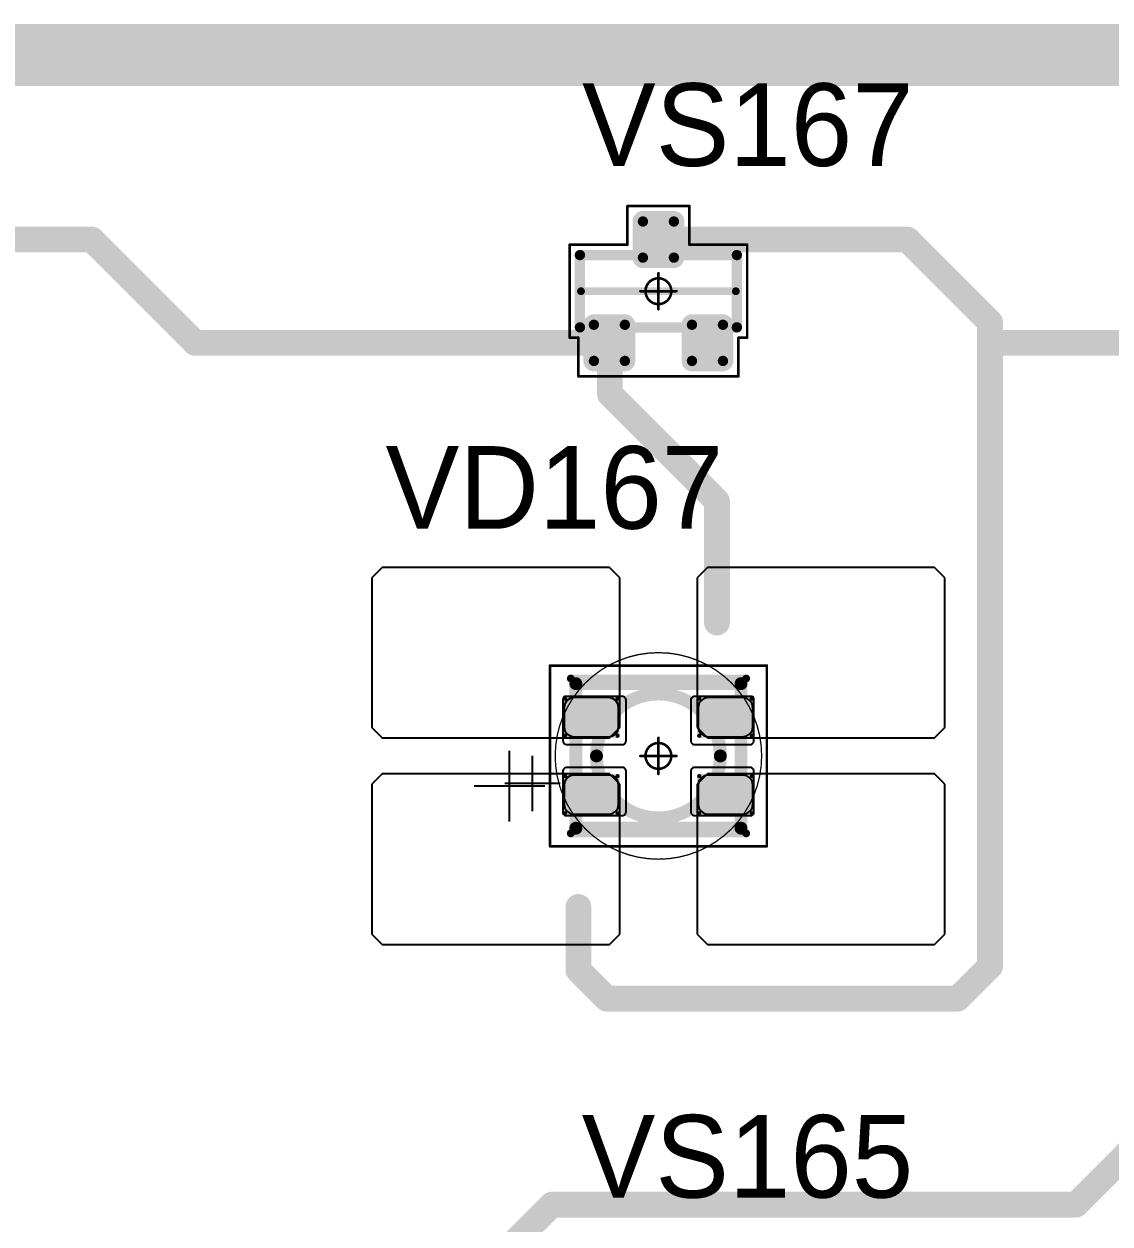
# Model space of a CAD drawing. Header units: millimetres. Extents: x 0 to 400, y 0 to 514.
# Drawn here: x 267.71 to 288.75, y 43.43 to 66.68 of the extents above; entities that cross this region are included whole.
import ezdxf

# ---------------------------------------------------------------- set-up
doc = ezdxf.new("R2010")
doc.units = ezdxf.units.MM
for name, color, linetype in [('Mechanical13', 56, 'Continuous'), ('Mechanical15', 56, 'Continuous'), ('Mechanical2', 216, 'Continuous'), ('TopLayer', 1, 'Continuous'), ('TopOverlay', 2, 'Continuous'), ('TopPaste', 8, 'Continuous'), ('TopSolder', 216, 'Continuous')]:
    doc.layers.add(name, color=color, linetype=linetype)

# ---------------------------------------------------------------- blocks, each defined once
blk = doc.blocks.new('SOT23_15')
at = {"layer": 'Mechanical13', "const_width": 0.2}
for points in [[(-0.7, 1.52), (0.7, 1.52)], [(-0.7, 1.52), (-0.7, -1.52)], [(0.7, 1.52), (0.7, -1.52)], [(-0.7, -1.52), (0.7, -1.52)]]:
    blk.add_lwpolyline(points, dxfattribs=at)
at = {"layer": 'Mechanical13', "const_width": 0.1}
for points in [[(-0.75, 1.52, 1), (-0.65, 1.52, 1)], [(-0.75, 1.52, 1), (-0.65, 1.52, 1)], [(0.65, 1.52, 1), (0.75, 1.52, 1)], [(0.65, 1.52, 1), (0.75, 1.52, 1)], [(-0.75, -1.52, 1), (-0.65, -1.52, 1)], [(-0.75, -1.52, 1), (-0.65, -1.52, 1)], [(0.65, -1.52, 1), (0.75, -1.52, 1)], [(0.65, -1.52, 1), (0.75, -1.52, 1)]]:
    blk.add_lwpolyline(points, format="xyb", close=True, dxfattribs=at)
at = {"layer": 'Mechanical15', "const_width": 0.05}
for points in [[(-0.9, 1.72), (-0.9, 1.55)], [(-0.9, 1.72), (0.9, 1.72)], [(0.9, 1.72), (0.9, 0.6)], [(-1.65, 1.55), (-1.65, -1.55)], [(-1.65, 1.55), (-0.9, 1.55)], [(0.9, 0.6), (1.65, 0.6)], [(1.65, 0.6), (1.65, -0.6)], [(0, 0.35), (0, -0.35)], [(-0.35, 0), (0.35, 0)], [(0.9, -0.6), (1.65, -0.6)], [(0.9, -0.6), (0.9, -1.72)], [(-1.65, -1.55), (-0.9, -1.55)], [(-0.9, -1.55), (-0.9, -1.72)], [(-0.9, -1.72), (0.9, -1.72)]]:
    blk.add_lwpolyline(points, dxfattribs=at)
at = {"layer": 'Mechanical15'}
for points, const_width in [([(-0.913, 1.72, 1), (-0.888, 1.72, 1)], 0.025), ([(-0.913, 1.72, 1), (-0.888, 1.72, 1)], 0.025), ([(0.888, 1.72, 1), (0.913, 1.72, 1)], 0.025), ([(0.888, 1.72, 1), (0.913, 1.72, 1)], 0.025), ([(-1.662, 1.55, 1), (-1.637, 1.55, 1)], 0.025), ([(-1.662, 1.55, 1), (-1.637, 1.55, 1)], 0.025), ([(-0.913, 1.55, 1), (-0.888, 1.55, 1)], 0.025), ([(-0.913, 1.55, 1), (-0.888, 1.55, 1)], 0.025), ([(0.888, 0.6, 1), (0.913, 0.6, 1)], 0.025), ([(0.888, 0.6, 1), (0.913, 0.6, 1)], 0.025), ([(1.637, 0.6, 1), (1.662, 0.6, 1)], 0.025), ([(1.637, 0.6, 1), (1.662, 0.6, 1)], 0.025), ([(0.25, 0, 1), (-0.25, 0, 1)], 0.05), ([(-0.012, 0.35, 1), (0.012, 0.35, 1)], 0.025), ([(-0.362, 0, 1), (-0.337, 0, 1)], 0.025), ([(-0.262, 0, 1), (-0.238, 0, 1)], 0.025), ([(0.238, 0, 1), (0.262, 0, 1)], 0.025), ([(0.337, 0, 1), (0.362, 0, 1)], 0.025), ([(-0.012, -0.35, 1), (0.012, -0.35, 1)], 0.025), ([(0.888, -0.6, 1), (0.913, -0.6, 1)], 0.025), ([(0.888, -0.6, 1), (0.913, -0.6, 1)], 0.025), ([(1.637, -0.6, 1), (1.662, -0.6, 1)], 0.025), ([(1.637, -0.6, 1), (1.662, -0.6, 1)], 0.025), ([(-1.662, -1.55, 1), (-1.637, -1.55, 1)], 0.025), ([(-1.662, -1.55, 1), (-1.637, -1.55, 1)], 0.025), ([(-0.913, -1.55, 1), (-0.888, -1.55, 1)], 0.025), ([(-0.913, -1.55, 1), (-0.888, -1.55, 1)], 0.025), ([(-0.913, -1.72, 1), (-0.888, -1.72, 1)], 0.025), ([(-0.913, -1.72, 1), (-0.888, -1.72, 1)], 0.025), ([(0.888, -1.72, 1), (0.913, -1.72, 1)], 0.025), ([(0.888, -1.72, 1), (0.913, -1.72, 1)], 0.025)]:
    blk.add_lwpolyline(points, format="xyb", close=True, dxfattribs=dict(at, const_width=const_width))
at = {"layer": 'TopLayer', "const_width": 0.1}
for points in [[(-1.4, 1.25, 1), (-1.3, 1.25, 1)], [(-0.7, 1.25, 1), (-0.6, 1.25, 1)], [(-1.4, 0.65, 1), (-1.3, 0.65, 1)], [(-0.7, 0.65, 1), (-0.6, 0.65, 1)], [(0.6, 0.3, 1), (0.7, 0.3, 1)], [(1.3, 0.3, 1), (1.4, 0.3, 1)], [(0.6, -0.3, 1), (0.7, -0.3, 1)], [(1.3, -0.3, 1), (1.4, -0.3, 1)], [(-1.4, -0.65, 1), (-1.3, -0.65, 1)], [(-0.7, -0.65, 1), (-0.6, -0.65, 1)], [(-1.4, -1.25, 1), (-1.3, -1.25, 1)], [(-0.7, -1.25, 1), (-0.6, -1.25, 1)]]:
    blk.add_lwpolyline(points, format="xyb", close=True, dxfattribs=at)
at = {"layer": 'TopLayer'}
for points in [[(-1.45, 1.25), (-1.45, 0.65), (-0.55, 1.25), (-0.55, 0.65)], [(-1.35, 1.35), (-1.35, 0.55), (-0.65, 1.35), (-0.65, 0.55)], [(0.55, 0.3), (0.55, -0.3), (1.45, 0.3), (1.45, -0.3)], [(0.65, 0.4), (0.65, -0.4), (1.35, 0.4), (1.35, -0.4)], [(-1.45, -0.65), (-1.45, -1.25), (-0.55, -0.65), (-0.55, -1.25)], [(-1.35, -0.55), (-1.35, -1.35), (-0.65, -0.55), (-0.65, -1.35)]]:
    blk.add_solid(points, dxfattribs=at)
at = {"layer": 'TopOverlay', "const_width": 0.15}
blk.add_lwpolyline([(0, 1.5), (0, -1.5)], dxfattribs=at)
at = {"layer": 'TopOverlay', "const_width": 0.075}
for points in [[(-0.038, 1.5, 1), (0.038, 1.5, 1)], [(-0.038, -1.5, 1), (0.038, -1.5, 1)]]:
    blk.add_lwpolyline(points, format="xyb", close=True, dxfattribs=at)
at = {"layer": 'TopPaste', "const_width": 0.075}
for points in [[(-1.387, 1.25, 1), (-1.313, 1.25, 1)], [(-0.687, 1.25, 1), (-0.613, 1.25, 1)], [(-1.387, 0.65, 1), (-1.313, 0.65, 1)], [(-0.687, 0.65, 1), (-0.613, 0.65, 1)], [(0.613, 0.3, 1), (0.687, 0.3, 1)], [(1.313, 0.3, 1), (1.387, 0.3, 1)], [(0.613, -0.3, 1), (0.687, -0.3, 1)], [(1.313, -0.3, 1), (1.387, -0.3, 1)], [(-1.387, -0.65, 1), (-1.313, -0.65, 1)], [(-0.687, -0.65, 1), (-0.613, -0.65, 1)], [(-1.387, -1.25, 1), (-1.313, -1.25, 1)], [(-0.687, -1.25, 1), (-0.613, -1.25, 1)]]:
    blk.add_lwpolyline(points, format="xyb", close=True, dxfattribs=at)
at = {"layer": 'TopPaste'}
for points in [[(-1.425, 1.25), (-1.425, 0.65), (-0.575, 1.25), (-0.575, 0.65)], [(-1.35, 1.325), (-1.35, 0.575), (-0.65, 1.325), (-0.65, 0.575)], [(0.575, 0.3), (0.575, -0.3), (1.425, 0.3), (1.425, -0.3)], [(0.65, 0.375), (0.65, -0.375), (1.35, 0.375), (1.35, -0.375)], [(-1.425, -0.65), (-1.425, -1.25), (-0.575, -0.65), (-0.575, -1.25)], [(-1.35, -0.575), (-1.35, -1.325), (-0.65, -0.575), (-0.65, -1.325)]]:
    blk.add_solid(points, dxfattribs=at)
at = {"layer": 'TopSolder', "const_width": 0.202}
for points in [[(-1.451, 1.25, 1), (-1.249, 1.25, 1)], [(-0.751, 1.25, 1), (-0.549, 1.25, 1)], [(-1.451, 0.65, 1), (-1.249, 0.65, 1)], [(-0.751, 0.65, 1), (-0.549, 0.65, 1)], [(0.549, 0.3, 1), (0.751, 0.3, 1)], [(1.249, 0.3, 1), (1.451, 0.3, 1)], [(0.549, -0.3, 1), (0.751, -0.3, 1)], [(1.249, -0.3, 1), (1.451, -0.3, 1)], [(-1.451, -0.65, 1), (-1.249, -0.65, 1)], [(-0.751, -0.65, 1), (-0.549, -0.65, 1)], [(-1.451, -1.25, 1), (-1.249, -1.25, 1)], [(-0.751, -1.25, 1), (-0.549, -1.25, 1)]]:
    blk.add_lwpolyline(points, format="xyb", close=True, dxfattribs=at)
at = {"layer": 'TopSolder'}
for points in [[(-1.35, 1.452), (-1.35, 0.448), (-0.65, 1.452), (-0.65, 0.448)], [(-1.552, 1.25), (-1.552, 0.65), (-0.448, 1.25), (-0.448, 0.65)], [(0.65, 0.502), (0.65, -0.502), (1.35, 0.502), (1.35, -0.502)], [(0.448, 0.3), (0.448, -0.3), (1.552, 0.3), (1.552, -0.3)], [(-1.35, -0.448), (-1.35, -1.452), (-0.65, -0.448), (-0.65, -1.452)], [(-1.552, -0.65), (-1.552, -1.25), (-0.448, -0.65), (-0.448, -1.25)]]:
    blk.add_solid(points, dxfattribs=at)
blk = doc.blocks.new('E65F_188')
at = {"layer": 'Mechanical13'}
for p, q in [((2.441, 1.071), (2.441, 0)), ((1.905, 0.536), (2.976, 0.536))]:
    blk.add_line(p, q, dxfattribs=at)
at = {"layer": 'Mechanical13', "const_width": 0.25}
for points in [[(-1.6, 1.4), (-1.6, -1.4)], [(1.6, 1.4), (-1.6, 1.4)], [(1.6, 1.4), (1.6, -1.4)], [(1.6, -1.4), (-1.6, -1.4)]]:
    blk.add_lwpolyline(points, dxfattribs=at)
at = {"layer": 'Mechanical13'}
for points, const_width in [([(-1.663, 1.4, 1), (-1.538, 1.4, 1)], 0.125), ([(-1.663, 1.4, 1), (-1.538, 1.4, 1)], 0.125), ([(1.537, 1.4, 1), (1.662, 1.4, 1)], 0.125), ([(1.537, 1.4, 1), (1.662, 1.4, 1)], 0.125), ([(1.2, 0, 1), (-1.2, 0, 1)], 0.25), ([(-1.263, 0, 1), (-1.138, 0, 1)], 0.125), ([(1.137, 0, 1), (1.262, 0, 1)], 0.125), ([(-1.663, -1.4, 1), (-1.538, -1.4, 1)], 0.125), ([(-1.663, -1.4, 1), (-1.538, -1.4, 1)], 0.125), ([(1.537, -1.4, 1), (1.662, -1.4, 1)], 0.125), ([(1.537, -1.4, 1), (1.662, -1.4, 1)], 0.125)]:
    blk.add_lwpolyline(points, format="xyb", close=True, dxfattribs=dict(at, const_width=const_width))
at = {"layer": 'Mechanical15', "const_width": 0.05}
for points in [[(2.1, 1.75), (-2.1, 1.75)], [(-2.1, 1.75), (-2.1, -1.75)], [(2.1, 1.75), (2.1, -1.75)], [(0, 0.35), (0, -0.35)], [(0, 0.35), (0, -0.35)], [(0.35, 0), (-0.35, 0)], [(0.35, 0), (-0.35, 0)], [(2.1, -1.75), (-2.1, -1.75)]]:
    blk.add_lwpolyline(points, dxfattribs=at)
at = {"layer": 'Mechanical15'}
for points, const_width in [([(-2.113, 1.75, 1), (-2.088, 1.75, 1)], 0.025), ([(-2.113, 1.75, 1), (-2.088, 1.75, 1)], 0.025), ([(2.087, 1.75, 1), (2.112, 1.75, 1)], 0.025), ([(2.087, 1.75, 1), (2.112, 1.75, 1)], 0.025), ([(0.25, 0, 1), (-0.25, 0, 1)], 0.05), ([(0.25, 0, 1), (-0.25, 0, 1)], 0.05), ([(-0.013, 0.35, 1), (0.012, 0.35, 1)], 0.025), ([(-0.013, 0.35, 1), (0.012, 0.35, 1)], 0.025), ([(-0.363, 0, 1), (-0.338, 0, 1)], 0.025), ([(-0.363, 0, 1), (-0.338, 0, 1)], 0.025), ([(-0.263, 0, 1), (-0.238, 0, 1)], 0.025), ([(-0.263, 0, 1), (-0.238, 0, 1)], 0.025), ([(0.237, 0, 1), (0.262, 0, 1)], 0.025), ([(0.237, 0, 1), (0.262, 0, 1)], 0.025), ([(0.337, 0, 1), (0.362, 0, 1)], 0.025), ([(0.337, 0, 1), (0.362, 0, 1)], 0.025), ([(-0.013, -0.35, 1), (0.012, -0.35, 1)], 0.025), ([(-0.013, -0.35, 1), (0.012, -0.35, 1)], 0.025), ([(-2.113, -1.75, 1), (-2.088, -1.75, 1)], 0.025), ([(-2.113, -1.75, 1), (-2.088, -1.75, 1)], 0.025), ([(2.087, -1.75, 1), (2.112, -1.75, 1)], 0.025), ([(2.087, -1.75, 1), (2.112, -1.75, 1)], 0.025)]:
    blk.add_lwpolyline(points, format="xyb", close=True, dxfattribs=dict(at, const_width=const_width))
at = {"layer": 'TopLayer'}
for p, q in [((-5.35, 3.65), (-5.55, 3.45)), ((-0.95, 3.65), (-5.35, 3.65)), ((-5.35, 3.65), (-5.35, 3.65)), ((-0.75, 3.45), (-0.95, 3.65)), ((0.95, 3.65), (0.75, 3.45)), ((5.35, 3.65), (0.95, 3.65)), ((0.95, 3.65), (0.95, 3.65)), ((5.55, 3.45), (5.35, 3.65)), ((-5.55, 3.45), (-5.55, 3.45)), ((-5.55, 3.45), (-5.55, 0.55)), ((-0.75, 0.55), (-0.75, 3.45)), ((0.75, 3.45), (0.75, 3.45)), ((0.75, 3.45), (0.75, 0.55)), ((5.55, 0.55), (5.55, 3.45)), ((-5.55, 0.55), (-5.35, 0.35)), ((-0.95, 0.35), (-0.75, 0.55)), ((0.75, 0.55), (0.95, 0.35)), ((5.35, 0.35), (5.55, 0.55)), ((-5.35, 0.35), (-0.95, 0.35)), ((0.95, 0.35), (5.35, 0.35)), ((-5.35, -0.35), (-5.55, -0.55)), ((-0.95, -0.35), (-5.35, -0.35)), ((-5.35, -0.35), (-5.35, -0.35)), ((-0.75, -0.55), (-0.95, -0.35)), ((0.95, -0.35), (0.75, -0.55)), ((5.35, -0.35), (0.95, -0.35)), ((0.95, -0.35), (0.95, -0.35)), ((5.55, -0.55), (5.35, -0.35)), ((-5.55, -0.55), (-5.55, -0.55)), ((-5.55, -0.55), (-5.55, -3.45)), ((-0.75, -3.45), (-0.75, -0.55)), ((0.75, -0.55), (0.75, -0.55)), ((0.75, -0.55), (0.75, -3.45)), ((5.55, -3.45), (5.55, -0.55)), ((-5.55, -3.45), (-5.35, -3.65)), ((-0.95, -3.65), (-0.75, -3.45)), ((0.75, -3.45), (0.95, -3.65)), ((5.35, -3.65), (5.55, -3.45)), ((-5.35, -3.65), (-0.95, -3.65)), ((0.95, -3.65), (5.35, -3.65))]:
    blk.add_line(p, q, dxfattribs=at)
at = {"layer": 'TopLayer', "const_width": 0.04}
for points in [[(-1.83, 1.11, 1), (-1.79, 1.11, 1)], [(-0.81, 1.11, 1), (-0.77, 1.11, 1)], [(0.77, 1.11, 1), (0.81, 1.11, 1)], [(1.79, 1.11, 1), (1.83, 1.11, 1)], [(-1.83, 0.39, 1), (-1.79, 0.39, 1)], [(-0.81, 0.39, 1), (-0.77, 0.39, 1)], [(0.77, 0.39, 1), (0.81, 0.39, 1)], [(1.79, 0.39, 1), (1.83, 0.39, 1)], [(-1.83, -0.39, 1), (-1.79, -0.39, 1)], [(-0.81, -0.39, 1), (-0.77, -0.39, 1)], [(0.77, -0.39, 1), (0.81, -0.39, 1)], [(1.79, -0.39, 1), (1.83, -0.39, 1)], [(-1.83, -1.11, 1), (-1.79, -1.11, 1)], [(-0.81, -1.11, 1), (-0.77, -1.11, 1)], [(0.77, -1.11, 1), (0.81, -1.11, 1)], [(1.79, -1.11, 1), (1.83, -1.11, 1)]]:
    blk.add_lwpolyline(points, format="xyb", close=True, dxfattribs=at)
at = {"layer": 'TopLayer'}
for points in [[(-1.85, 1.11), (-1.85, 0.39), (-0.75, 1.11), (-0.75, 0.39)], [(-1.81, 1.15), (-1.81, 0.35), (-0.79, 1.15), (-0.79, 0.35)], [(0.75, 1.11), (0.75, 0.39), (1.85, 1.11), (1.85, 0.39)], [(0.79, 1.15), (0.79, 0.35), (1.81, 1.15), (1.81, 0.35)], [(-1.85, -0.39), (-1.85, -1.11), (-0.75, -0.39), (-0.75, -1.11)], [(-1.81, -0.35), (-1.81, -1.15), (-0.79, -0.35), (-0.79, -1.15)], [(0.75, -0.39), (0.75, -1.11), (1.85, -0.39), (1.85, -1.11)], [(0.79, -0.35), (0.79, -1.15), (1.81, -0.35), (1.81, -1.15)]]:
    blk.add_solid(points, dxfattribs=at)
at = {"layer": 'TopOverlay'}
for p, q in [((2.886, 1.271), (2.886, -0.1)), ((2.2, 0.586), (3.571, 0.586))]:
    blk.add_line(p, q, dxfattribs=at)
at = {"layer": 'TopOverlay', "const_width": 0.15}
for points in [[(1.7, 1.5), (-1.7, 1.5)], [(1.7, -1.5), (-1.7, -1.5)]]:
    blk.add_lwpolyline(points, dxfattribs=at)
at = {"layer": 'TopOverlay', "const_width": 0.075}
for points in [[(-1.738, 1.5, 1), (-1.663, 1.5, 1)], [(1.662, 1.5, 1), (1.737, 1.5, 1)], [(-1.738, -1.5, 1), (-1.663, -1.5, 1)], [(1.662, -1.5, 1), (1.737, -1.5, 1)]]:
    blk.add_lwpolyline(points, format="xyb", close=True, dxfattribs=at)
at = {"layer": 'TopPaste'}
for p, q in [((-1.814, 1.011), (-1.829, 0.938)), ((-1.829, 0.938), (-1.829, 0.563)), ((-1.773, 1.073), (-1.814, 1.011)), ((-1.711, 1.114), (-1.773, 1.073)), ((-1.638, 1.129), (-1.711, 1.114)), ((-0.963, 1.129), (-1.638, 1.129)), ((-0.889, 1.114), (-0.963, 1.129)), ((-0.827, 1.073), (-0.889, 1.114)), ((-0.786, 1.011), (-0.827, 1.073)), ((-0.771, 0.938), (-0.786, 1.011)), ((-0.771, 0.563), (-0.771, 0.938)), ((0.786, 1.011), (0.771, 0.938)), ((0.771, 0.938), (0.771, 0.563)), ((0.827, 1.073), (0.786, 1.011)), ((0.889, 1.114), (0.827, 1.073)), ((0.962, 1.129), (0.889, 1.114)), ((1.637, 1.129), (0.962, 1.129)), ((1.711, 1.114), (1.637, 1.129)), ((1.773, 1.073), (1.711, 1.114)), ((1.814, 1.011), (1.773, 1.073)), ((1.829, 0.938), (1.814, 1.011)), ((1.829, 0.563), (1.829, 0.938)), ((-1.829, 0.563), (-1.814, 0.489)), ((-1.814, 0.489), (-1.773, 0.427)), ((-0.827, 0.427), (-0.786, 0.489)), ((-0.786, 0.489), (-0.771, 0.563)), ((0.771, 0.563), (0.786, 0.489)), ((0.786, 0.489), (0.827, 0.427)), ((1.773, 0.427), (1.814, 0.489)), ((1.814, 0.489), (1.829, 0.563)), ((-1.773, 0.427), (-1.711, 0.386)), ((-1.711, 0.386), (-1.638, 0.371)), ((-1.638, 0.371), (-0.963, 0.371)), ((-0.963, 0.371), (-0.889, 0.386)), ((-0.889, 0.386), (-0.827, 0.427)), ((0.827, 0.427), (0.889, 0.386)), ((0.889, 0.386), (0.962, 0.371)), ((0.962, 0.371), (1.637, 0.371)), ((1.637, 0.371), (1.711, 0.386)), ((1.711, 0.386), (1.773, 0.427)), ((-1.773, -0.427), (-1.814, -0.489)), ((-1.711, -0.386), (-1.773, -0.427)), ((-1.638, -0.371), (-1.711, -0.386)), ((-0.963, -0.371), (-1.638, -0.371)), ((-0.889, -0.386), (-0.963, -0.371)), ((-0.827, -0.427), (-0.889, -0.386)), ((-0.786, -0.489), (-0.827, -0.427)), ((0.827, -0.427), (0.786, -0.489)), ((0.889, -0.386), (0.827, -0.427)), ((0.962, -0.371), (0.889, -0.386)), ((1.637, -0.371), (0.962, -0.371)), ((1.711, -0.386), (1.637, -0.371)), ((1.773, -0.427), (1.711, -0.386)), ((1.814, -0.489), (1.773, -0.427)), ((-1.814, -0.489), (-1.829, -0.563)), ((-1.829, -0.563), (-1.829, -0.938)), ((-0.771, -0.563), (-0.786, -0.489)), ((-0.771, -0.938), (-0.771, -0.563)), ((0.786, -0.489), (0.771, -0.563)), ((0.771, -0.563), (0.771, -0.938)), ((1.829, -0.563), (1.814, -0.489)), ((1.829, -0.938), (1.829, -0.563)), ((-1.829, -0.938), (-1.814, -1.011)), ((-1.814, -1.011), (-1.773, -1.073)), ((-1.773, -1.073), (-1.711, -1.114)), ((-1.711, -1.114), (-1.638, -1.129)), ((-1.638, -1.129), (-0.963, -1.129)), ((-0.963, -1.129), (-0.889, -1.114)), ((-0.889, -1.114), (-0.827, -1.073)), ((-0.827, -1.073), (-0.786, -1.011)), ((-0.786, -1.011), (-0.771, -0.938)), ((0.771, -0.938), (0.786, -1.011)), ((0.786, -1.011), (0.827, -1.073)), ((0.827, -1.073), (0.889, -1.114)), ((0.889, -1.114), (0.962, -1.129)), ((0.962, -1.129), (1.637, -1.129)), ((1.637, -1.129), (1.711, -1.114)), ((1.711, -1.114), (1.773, -1.073)), ((1.773, -1.073), (1.814, -1.011)), ((1.814, -1.011), (1.829, -0.938))]:
    blk.add_line(p, q, dxfattribs=at)
at = {"layer": 'TopSolder'}
for p, q in [((-1.842, 1.129), (-1.85, 1.111)), ((-1.85, 1.111), (-1.85, 1.101)), ((-1.85, 1.101), (-1.85, 1.101)), ((-1.85, 1.101), (-1.85, 0.301)), ((-1.828, 1.143), (-1.842, 1.129)), ((-1.81, 1.151), (-1.828, 1.143)), ((-1.8, 1.151), (-1.81, 1.151)), ((-0.7, 1.151), (-1.8, 1.151)), ((-0.685, 1.151), (-0.7, 1.151)), ((-0.7, 1.151), (-0.7, 1.151)), ((-0.658, 1.139), (-0.685, 1.151)), ((-0.636, 1.118), (-0.658, 1.139)), ((-0.625, 1.09), (-0.636, 1.118)), ((-0.625, 1.076), (-0.625, 1.09)), ((-0.625, 0.301), (-0.625, 1.076)), ((0.636, 1.118), (0.625, 1.09)), ((0.625, 1.09), (0.625, 1.076)), ((0.625, 1.076), (0.625, 1.076)), ((0.625, 1.076), (0.625, 0.301)), ((0.657, 1.139), (0.636, 1.118)), ((0.685, 1.151), (0.657, 1.139)), ((0.7, 1.151), (0.685, 1.151)), ((1.8, 1.151), (0.7, 1.151)), ((1.81, 1.151), (1.8, 1.151)), ((1.8, 1.151), (1.8, 1.151)), ((1.828, 1.143), (1.81, 1.151)), ((1.842, 1.129), (1.828, 1.143)), ((1.85, 1.111), (1.842, 1.129)), ((1.85, 1.101), (1.85, 1.111)), ((1.85, 0.301), (1.85, 1.101)), ((-1.85, 0.301), (-1.85, 0.286)), ((-1.85, 0.286), (-1.839, 0.258)), ((-1.839, 0.258), (-1.818, 0.237)), ((-1.818, 0.237), (-1.79, 0.226)), ((-0.685, 0.226), (-0.658, 0.237)), ((-0.658, 0.237), (-0.636, 0.258)), ((-0.636, 0.258), (-0.625, 0.286)), ((-0.625, 0.286), (-0.625, 0.301)), ((-0.625, 0.301), (-0.625, 0.301)), ((0.625, 0.301), (0.625, 0.286)), ((0.625, 0.286), (0.636, 0.258)), ((0.636, 0.258), (0.657, 0.237)), ((0.657, 0.237), (0.685, 0.226)), ((1.79, 0.226), (1.817, 0.237)), ((1.817, 0.237), (1.839, 0.258)), ((1.839, 0.258), (1.85, 0.286)), ((1.85, 0.286), (1.85, 0.301)), ((1.85, 0.301), (1.85, 0.301)), ((-1.79, 0.226), (-1.775, 0.226)), ((-1.775, 0.226), (-1.775, 0.226)), ((-1.775, 0.226), (-0.7, 0.226)), ((-0.7, 0.226), (-0.685, 0.226)), ((0.685, 0.226), (0.7, 0.226)), ((0.7, 0.226), (0.7, 0.226)), ((0.7, 0.226), (1.775, 0.226)), ((1.775, 0.226), (1.79, 0.226)), ((-1.79, -0.224), (-1.818, -0.236)), ((-1.775, -0.224), (-1.79, -0.224)), ((-0.7, -0.224), (-1.775, -0.224)), ((-0.685, -0.224), (-0.7, -0.224)), ((-0.7, -0.224), (-0.7, -0.224)), ((-0.658, -0.236), (-0.685, -0.224)), ((0.685, -0.224), (0.657, -0.236)), ((0.7, -0.224), (0.685, -0.224)), ((1.775, -0.224), (0.7, -0.224)), ((1.79, -0.224), (1.775, -0.224)), ((1.775, -0.224), (1.775, -0.224)), ((1.817, -0.236), (1.79, -0.224)), ((-1.839, -0.257), (-1.85, -0.285)), ((-1.85, -0.285), (-1.85, -0.299)), ((-1.85, -0.299), (-1.85, -0.299)), ((-1.85, -0.299), (-1.85, -1.099)), ((-1.818, -0.236), (-1.839, -0.257)), ((-0.636, -0.257), (-0.658, -0.236)), ((-0.625, -0.285), (-0.636, -0.257)), ((-0.625, -0.299), (-0.625, -0.285)), ((-0.625, -1.074), (-0.625, -0.299)), ((0.636, -0.257), (0.625, -0.285)), ((0.625, -0.285), (0.625, -0.299)), ((0.625, -0.299), (0.625, -0.299)), ((0.625, -0.299), (0.625, -1.074)), ((0.657, -0.236), (0.636, -0.257)), ((1.839, -0.257), (1.817, -0.236)), ((1.85, -0.285), (1.839, -0.257)), ((1.85, -0.299), (1.85, -0.285)), ((1.85, -1.099), (1.85, -0.299)), ((-1.85, -1.099), (-1.85, -1.109)), ((-1.85, -1.109), (-1.842, -1.128)), ((-1.842, -1.128), (-1.828, -1.142)), ((-1.828, -1.142), (-1.81, -1.149)), ((-1.81, -1.149), (-1.8, -1.149)), ((-1.8, -1.149), (-0.7, -1.149)), ((-1.8, -1.149), (-1.8, -1.149)), ((-0.7, -1.149), (-0.685, -1.149)), ((-0.685, -1.149), (-0.658, -1.138)), ((-0.658, -1.138), (-0.636, -1.117)), ((-0.636, -1.117), (-0.625, -1.089)), ((-0.625, -1.089), (-0.625, -1.074)), ((-0.625, -1.074), (-0.625, -1.074)), ((0.625, -1.074), (0.625, -1.089)), ((0.625, -1.089), (0.636, -1.117)), ((0.636, -1.117), (0.657, -1.138)), ((0.657, -1.138), (0.685, -1.149)), ((0.685, -1.149), (0.7, -1.149)), ((0.7, -1.149), (1.8, -1.149)), ((0.7, -1.149), (0.7, -1.149)), ((1.8, -1.149), (1.81, -1.149)), ((1.81, -1.149), (1.828, -1.142)), ((1.828, -1.142), (1.842, -1.128)), ((1.842, -1.128), (1.85, -1.109)), ((1.85, -1.109), (1.85, -1.099)), ((1.85, -1.099), (1.85, -1.099))]:
    blk.add_line(p, q, dxfattribs=at)

msp = doc.modelspace()

# ---------------------------------------------------------------- linework, layer by layer
at = {"layer": 'Mechanical2'}
for points, const_width in [([(282, 52.5, 1), (278, 52.5, 1)], 0.0254), ([(280, 54.5, 1), (280, 54.5, 1)], 0.0005), ([(277.994, 52.5, 1), (278.006, 52.5, 1)], 0.0127), ([(278, 52.5, 1), (278, 52.5, 1)], 0.0005), ([(281.994, 52.5, 1), (282.006, 52.5, 1)], 0.0127), ([(282, 52.5, 1), (282, 52.5, 1)], 0.0005), ([(280, 50.5, 1), (280, 50.5, 1)], 0.0005)]:
    msp.add_lwpolyline(points, format="xyb", close=True, dxfattribs=dict(at, const_width=const_width))
at = {"layer": 'Mechanical2', "const_width": 0.001}
for points in [[(280, 50.5), (280, 54.5)], [(278, 52.5), (282, 52.5)]]:
    msp.add_lwpolyline(points, dxfattribs=at)
at = {"layer": 'TopLayer'}
for points, const_width in [([(251.275, 66.075), (348.1, 66.075)], 1.2), ([(260, 62.5), (269.025, 62.5)], 0.5), ([(269.025, 62.5), (271.025, 60.5)], 0.5), ([(280, 62.5), (284.825, 62.5)], 0.5), ([(284.825, 62.5), (286.425, 60.9)], 0.5), ([(286.425, 60.575), (286.425, 60.9)], 0.5), ([(271.025, 60.5), (279.05, 60.5)], 0.5), ([(279.06, 59.508), (279.06, 60.49)], 0.5), ([(286.425, 48.425), (286.425, 60.575)], 0.5), ([(286.5, 60.5), (299.05, 60.5)], 0.5), ([(279.06, 59.508), (281.135, 57.433)], 0.5), ([(281.135, 55.083), (281.135, 57.433)], 0.5), ([(278.45, 48.35), (278.45, 49.575)], 0.5), ([(288.09, 43.81), (293.79, 49.51)], 0.5), ([(278.45, 48.35), (279, 47.8)], 0.5), ([(285.8, 47.8), (286.425, 48.425)], 0.5), ([(279, 47.8), (285.8, 47.8)], 0.5), ([(277.19, 43.06), (277.94, 43.81)], 0.5), ([(277.94, 43.81), (288.09, 43.81)], 0.5)]:
    msp.add_lwpolyline(points, dxfattribs=dict(at, const_width=const_width))
at = {"layer": 'TopLayer', "const_width": 0.25}
for points in [[(268.9, 62.5, 1), (269.15, 62.5, 1)], [(268.9, 62.5, 1), (269.15, 62.5, 1)], [(279.875, 62.5, 1), (280.125, 62.5, 1)], [(284.7, 62.5, 1), (284.95, 62.5, 1)], [(284.7, 62.5, 1), (284.95, 62.5, 1)], [(286.3, 60.9, 1), (286.55, 60.9, 1)], [(286.3, 60.9, 1), (286.55, 60.9, 1)], [(270.9, 60.5, 1), (271.15, 60.5, 1)], [(270.9, 60.5, 1), (271.15, 60.5, 1)], [(278.925, 60.5, 1), (279.175, 60.5, 1)], [(278.935, 60.49, 1), (279.185, 60.49, 1)], [(286.3, 60.575, 1), (286.55, 60.575, 1)], [(286.3, 60.575, 1), (286.55, 60.575, 1)], [(286.375, 60.5, 1), (286.625, 60.5, 1)], [(278.935, 59.508, 1), (279.185, 59.508, 1)], [(278.935, 59.508, 1), (279.185, 59.508, 1)], [(281.01, 57.433, 1), (281.26, 57.433, 1)], [(281.01, 57.433, 1), (281.26, 57.433, 1)], [(281.01, 55.083, 1), (281.26, 55.083, 1)], [(278.325, 49.575, 1), (278.575, 49.575, 1)], [(278.325, 48.35, 1), (278.575, 48.35, 1)], [(278.325, 48.35, 1), (278.575, 48.35, 1)], [(286.3, 48.425, 1), (286.55, 48.425, 1)], [(286.3, 48.425, 1), (286.55, 48.425, 1)], [(278.875, 47.8, 1), (279.125, 47.8, 1)], [(278.875, 47.8, 1), (279.125, 47.8, 1)], [(285.675, 47.8, 1), (285.925, 47.8, 1)], [(285.675, 47.8, 1), (285.925, 47.8, 1)], [(277.815, 43.81, 1), (278.065, 43.81, 1)], [(277.815, 43.81, 1), (278.065, 43.81, 1)], [(287.965, 43.81, 1), (288.215, 43.81, 1)], [(287.965, 43.81, 1), (288.215, 43.81, 1)]]:
    msp.add_lwpolyline(points, format="xyb", close=True, dxfattribs=at)

# ---------------------------------------------------------------- block references
for name, p, rotation in [('SOT23_15', (280, 61.5), 90), ('E65F_188', (280, 52.5), 180)]:
    msp.add_blockref(name, p, dxfattribs=dict(rotation=rotation))

# ---------------------------------------------------------------- texts
at = {"layer": 'TopOverlay'}
for s, p in [('VS167', (278.521, 63.926)), ('VD167', (274.714, 56.9)), ('VS165', (278.513, 43.946))]:
    msp.add_text(s, height=1.6, dxfattribs=at).set_placement(p)

doc.saveas('drawing.dxf')
